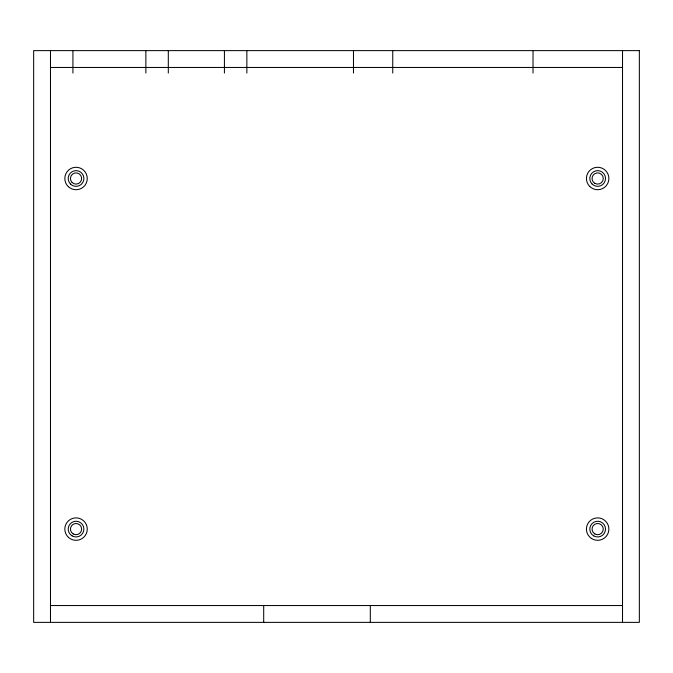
<?xml version="1.0" encoding="UTF-8"?>
<svg xmlns="http://www.w3.org/2000/svg" width="673" height="673" viewBox="0 0 673 673"><rect width="100%" height="100%" fill="white"/><g stroke="black" fill="none" stroke-linecap="round" stroke-linejoin="round"><path stroke-width="1.01" d="M50.483 67.46L622.517 67.46M50.483 605.54L622.517 605.54M622.517 50.626L622.517 622.374M533.024 50.626L533.024 73.071M392.746 50.626L392.746 73.071M370.31 605.54L370.31 622.374M353.476 50.626L353.476 73.071M263.698 605.54L263.698 622.374M246.865 50.626L246.865 73.071M224.42 50.626L224.42 73.071M168.309 50.626L168.309 73.071M145.873 50.626L145.873 73.071M72.928 50.626L72.928 73.071M50.483 50.626L50.483 622.374M639.35 50.626L33.65 50.626L33.65 622.374L639.35 622.374L639.35 50.626M72.078 182.467A5.611 5.611 0 0 0 81.467 179.952A5.611 5.611 0 0 0 74.594 173.079A5.611 5.611 0 0 0 72.078 182.467M73.239 533.958A5.611 5.611 0 0 0 81.66 529.096A5.611 5.611 0 0 0 73.239 524.242A5.611 5.611 0 0 0 73.239 533.958M594.856 183.359A5.611 5.611 0 0 0 603.269 178.496A5.611 5.611 0 0 0 594.856 173.634A5.611 5.611 0 0 0 594.856 183.359M594.856 533.958A5.611 5.611 0 0 0 603.269 529.096A5.611 5.611 0 0 0 594.856 524.242A5.611 5.611 0 0 0 594.856 533.958M68.436 186.749A11.222 11.222 0 0 0 86.994 180.961A11.222 11.222 0 0 0 72.709 167.787A11.222 11.222 0 0 0 68.436 186.749M70.488 184.049A7.857 7.857 0 0 0 83.637 180.532A7.857 7.857 0 0 0 74.013 170.908A7.857 7.857 0 0 0 70.488 184.049M68.612 537.5A11.222 11.222 0 0 0 87.044 531.334A11.222 11.222 0 0 0 72.482 518.454A11.222 11.222 0 0 0 68.612 537.5M591.315 538.358A11.222 11.222 0 0 0 608.846 529.962A11.222 11.222 0 0 0 592.812 518.976A11.222 11.222 0 0 0 591.315 538.358M589.725 186.429A11.222 11.222 0 0 0 608.501 181.399A11.222 11.222 0 0 0 594.755 167.653A11.222 11.222 0 0 0 589.725 186.429M72.12 535.901A7.857 7.857 0 0 0 83.898 529.096A7.857 7.857 0 0 0 72.12 522.298A7.857 7.857 0 0 0 72.12 535.901M593.729 535.901A7.857 7.857 0 0 0 605.515 529.096A7.857 7.857 0 0 0 593.729 522.298A7.857 7.857 0 0 0 593.729 535.901M592.105 184.049A7.857 7.857 0 0 0 605.246 180.532A7.857 7.857 0 0 0 595.63 170.908A7.857 7.857 0 0 0 592.105 184.049"/></g></svg>
